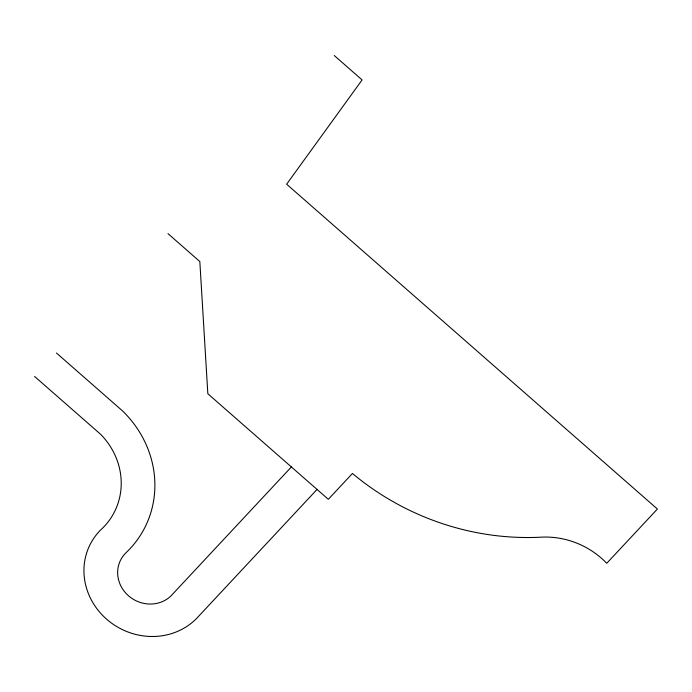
<?xml version="1.0" encoding="UTF-8"?>
<svg xmlns="http://www.w3.org/2000/svg" width="692" height="692" viewBox="0 0 692 692"><rect width="100%" height="100%" fill="white"/><g stroke="black" fill="none" stroke-linecap="round" stroke-linejoin="round"><path stroke-width="1.04" d="M291.384 466.944L170.838 596.063A31.339 29.22 28.7 0 1 127.207 594.592A31.339 29.22 28.7 0 1 126.16 552.597A105.651 98.498 28.7 0 0 122.614 410.979L56.476 353.032M317.048 489.434L196.502 618.553A65.558 61.121 28.7 0 1 105.331 618.025A65.558 61.121 28.7 0 1 100.487 530.107A71.484 66.648 28.7 0 0 100.738 434.412L34.6 376.465M334.245 55.516L362.098 79.926L286.644 184.202L657.4 509.035L606.746 563.288A80.436 74.996 28.7 0 0 541.205 537.165A258.306 240.825 28.7 0 1 352.427 473.475L328.319 499.304L207.834 393.748L199.832 261.55L167.966 233.619"/></g></svg>
